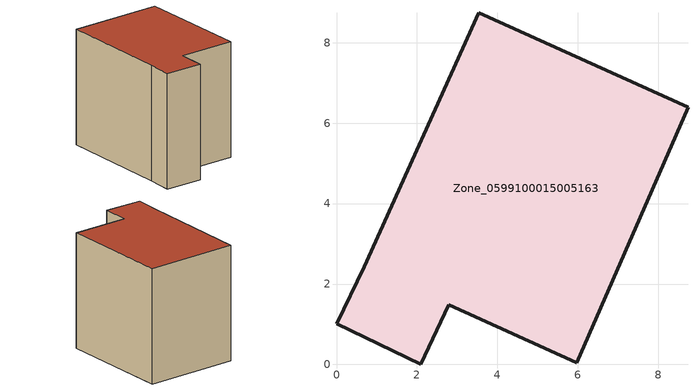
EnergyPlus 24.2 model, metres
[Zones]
Zone_0599100015005163
 floor ground (C_G): 2.79,1.48 2.1,0 0,1.01 0.69,2.43 3.54,8.75 8.74,6.4 5.97,0.05 z0.74
 wall outside (C_F): 0.69,2.43 0,1.01 2.1,0 2.79,1.48 5.97,0.05 8.74,6.4 3.54,8.75 0.69,2.43 z0.74:7.89
 roof outside (C_R): 2.1,0 2.79,1.48 5.97,0.05 8.74,6.4 3.54,8.75 0.69,2.43 0,1.01 z7.89
[BUILDING]
Pand.0599100015005163: North Axis=0; Terrain=City; Loads Convergence Tolerance Value=0.04; Temperature Convergence Tolerance Value=0.4; Solar Distribution=FullExterior; Maximum Number of Warmup Days=25; Minimum Number of Warmup Days=1
[Site:Location]
Rotterdam.The.Hague.AP_ZH_NLD Design_Conditions: Latitude=51.96; Longitude=4.45; Time Zone=1; Elevation=-4.5
[SITE:GROUNDTEMPERATURE:BUILDINGSURFACE]
18, 18, 18, 18, 18, 18, 18, 18, 18, 18, 18, 18
[MATERIAL] Thermal Absorptance=0.9; Solar Absorptance=0.7; Visible Absorptance=0.7
Name | Roughness | Thickness | Conductivity | Density | Specific Heat
G.TI.1965-1974 | MediumSmooth | 0.15 | 0.882353 | 540 | 1210
F.TI.1965-1974 | Rough | 0.3 | 0.697674 | 1920 | 840
R.TI.1965-1974 | MediumRough | 0.2 | 0.232558 | 1500 | 1000
[CONSTRUCTION]
C_G: G.TI.1965-1974
C_F: F.TI.1965-1974
C_R: R.TI.1965-1974
[ZONE]
Zone_0599100015005163: Type=1; Multiplier=1; Ceiling Height=Autocalculate; Volume=Autocalculate; Floor Area=autocalculate; Part of Total Floor Area=Yes
[ZONEINFILTRATION:DESIGNFLOWRATE]
Infil_Zone_0599100015005163: Zone or ZoneList or Space or SpaceList=Zone_0599100015005163; Schedule=AlwaysOn; Design Flow Rate Calculation Method=Flow/Area; Flow Rate per Floor Area=0.003; Constant Term Coefficient=1; Temperature Term Coefficient=0; Velocity Term Coefficient=0; Velocity Squared Term Coefficient=0
[HVACTEMPLATE:ZONE:IDEALLOADSAIRSYSTEM]
Zone_0599100015005163: Maximum Heating Supply Air Temperature=50; Minimum Cooling Supply Air Temperature=13; Maximum Heating Supply Air Humidity Ratio=0.0156; Minimum Cooling Supply Air Humidity Ratio=0.0077; Heating Limit=NoLimit; Cooling Limit=NoLimit; Dehumidification Control Type=ConstantSensibleHeatRatio; Cooling Sensible Heat Ratio=0.7; Dehumidification Setpoint=60; Humidification Control Type=None; Humidification Setpoint=30; Outdoor Air Method=None; Outdoor Air Flow Rate per Person=0.00944; Outdoor Air Flow Rate per Zone Floor Area=0; Outdoor Air Flow Rate per Zone=0; Demand Controlled Ventilation Type=None; Outdoor Air Economizer Type=NoEconomizer; Heat Recovery Type=None; Sensible Heat Recovery Effectiveness=0.7; Latent Heat Recovery Effectiveness=0.65
[ZONECONTROL:THERMOSTAT]
ThermostatControl_Zone_0599100015005163: Zone or ZoneList=Zone_0599100015005163; Control Type Schedule=DualSetpointControlType; Control 1=Thermostat_Zone_0599100015005163; Temperature Difference Between Cutout And Setpoint=0
[THERMOSTATSETPOINT:DUALSETPOINT]
Thermostat_Zone_0599100015005163: Heating Setpoint Temperature Schedule=HeatingSetpoint_Zone_0599100015005163; Cooling Setpoint Temperature Schedule=CoolingSetpoint_Zone_0599100015005163
[SCHEDULE:COMPACT]
HeatingSetpoint_Zone_0599100015005163: Through: 12/31, For: AllDays, Until: 24:00, 21
CoolingSetpoint_Zone_0599100015005163: Through: 12/31, For: AllDays, Until: 24:00, 24
DualSetpointControlType: Through: 12/31, For: AllDays, Until: 24:00, 4
AlwaysOn: Through: 12/31, For: AllDays, Until: 24:00, 1
